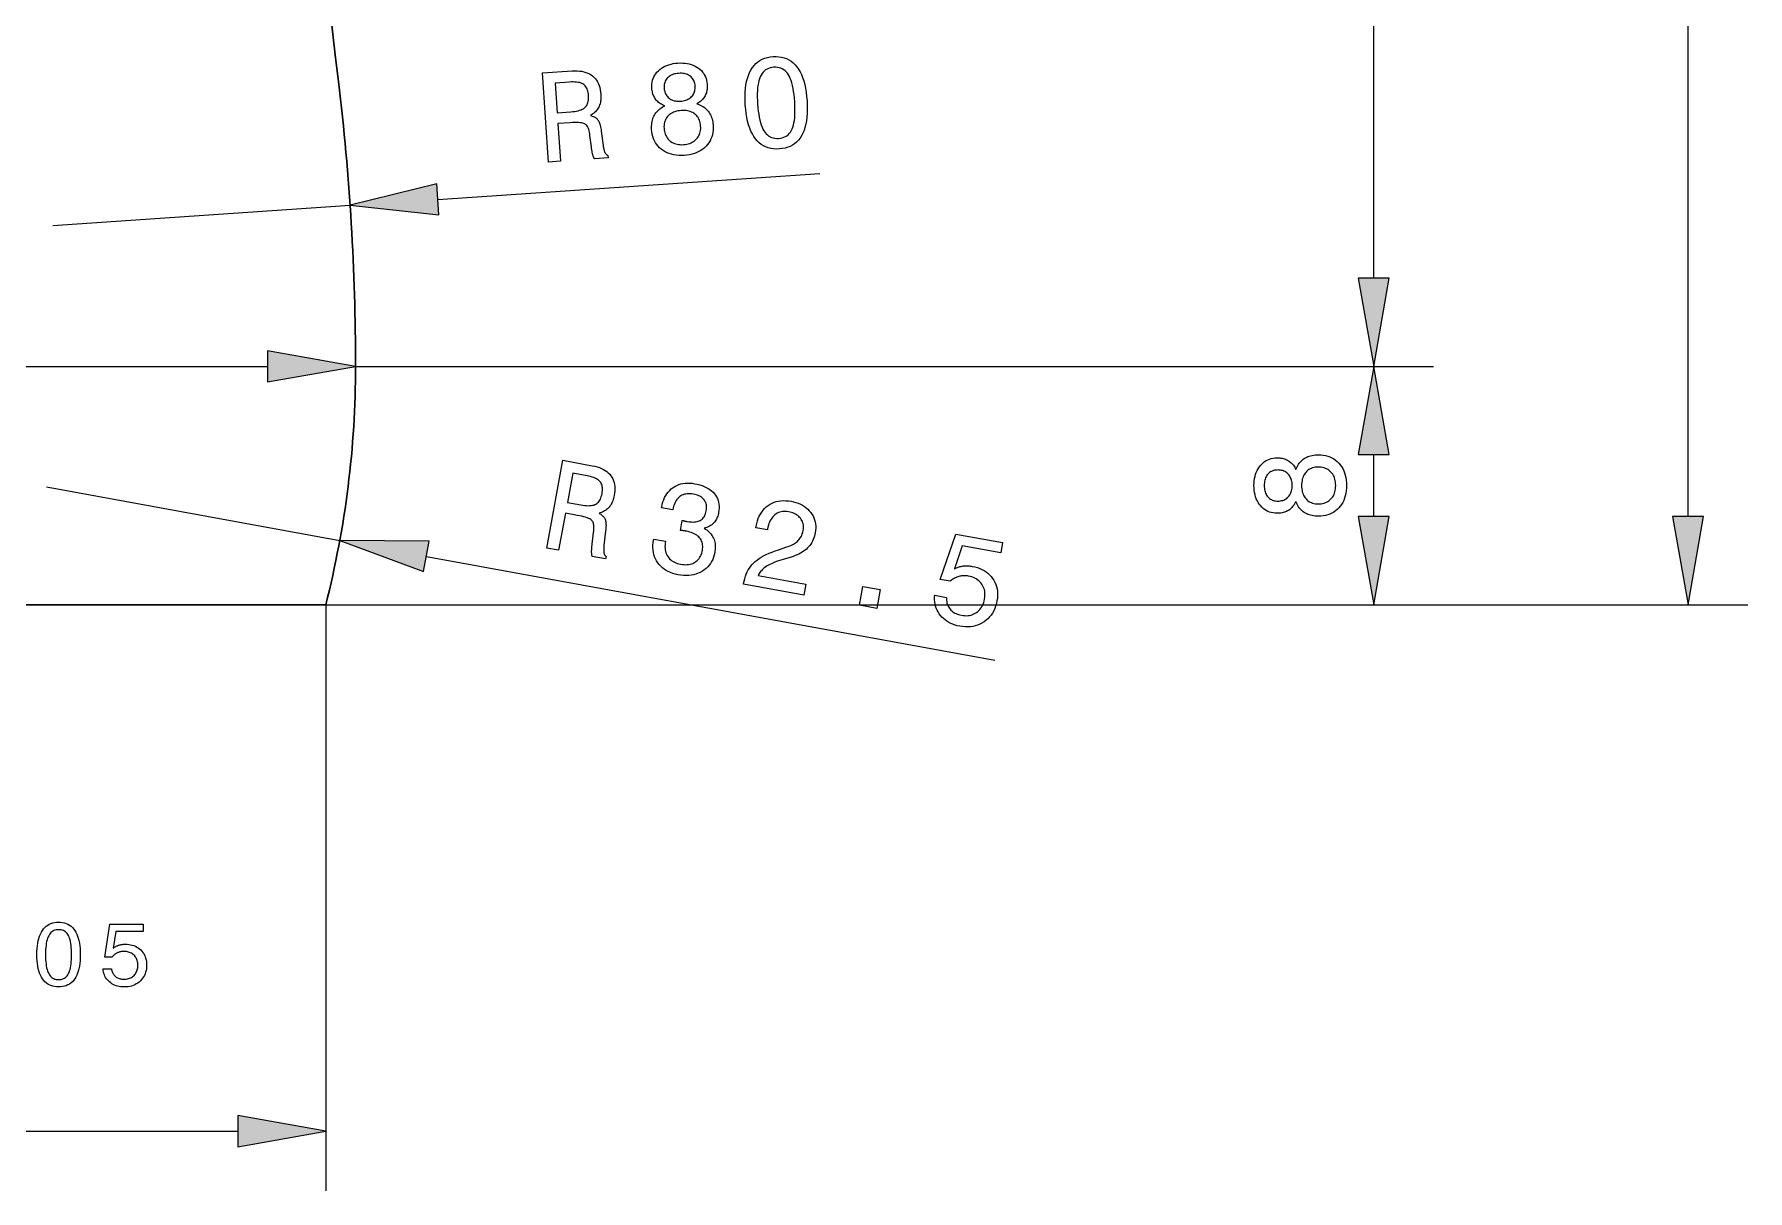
# Model space of a CAD drawing. Extents: x 0 to 297, y 0 to 538.
# Drawn here: x 173.9 to 231.4, y 123 to 161.8 of the extents above; entities that cross this region are included whole.
import ezdxf

# ---------------------------------------------------------------- set-up
doc = ezdxf.new("R2010")
doc.units = 0

msp = doc.modelspace()

# ---------------------------------------------------------------- linework, layer by layer
at = {"color": 7, "lineweight": 13}
for p, q in [((229.433, 145.642), (229.433, 339.733)), ((218.884, 153.642), (218.884, 182.733)), ((145.274, 150.687), (181.765, 150.687)), ((184.719, 150.687), (220.884, 150.687)), ((184.719, 150.687), (220.884, 150.687)), ((183.669, 142.687), (220.884, 142.687)), ((183.669, 142.687), (231.433, 142.687)), ((146.274, 125.016), (180.765, 125.016))]:
    msp.add_line(p, q, dxfattribs=at)
at = {"color": 7, "lineweight": 13, "ltscale": 0.321119}
msp.add_line((187.484, 156.293), (200.299, 157.161), dxfattribs=at)
at = {"color": 7, "lineweight": 13, "ltscale": 0.25}
for p, q in [((174.559, 155.418), (184.536, 156.093)), ((174.352, 146.64), (184.189, 144.841))]:
    msp.add_line(p, q, dxfattribs=at)
at = {"color": 7, "lineweight": 13, "ltscale": 0.052279}
msp.add_line((218.884, 145.642), (218.884, 147.733), dxfattribs=at)
at = {"color": 7, "lineweight": 13, "ltscale": 0.484673}
msp.add_line((187.095, 144.309), (206.166, 140.822), dxfattribs=at)
at = {"color": 7, "lineweight": 30}
for p, q in [((183.719, 142.687), (143.319, 142.687)), ((183.669, 142.687), (143.369, 142.687))]:
    msp.add_line(p, q, dxfattribs=at)
at = {"color": 7, "lineweight": 13, "ltscale": 0.491787}
msp.add_line((183.719, 142.687), (183.719, 123.016), dxfattribs=at)
at = {"color": 7, "lineweight": 13}
for points in [[(197.797, 159.46), (197.789, 159.609), (197.788, 159.75), (197.792, 159.885), (197.802, 160.013), (197.818, 160.133), (197.839, 160.247), (197.867, 160.354), (197.9, 160.454), (197.939, 160.548), (197.984, 160.634), (198.034, 160.713), (198.09, 160.785), (198.151, 160.848), (198.217, 160.905), (198.289, 160.953), (198.366, 160.995), (198.449, 161.028), (198.537, 161.054), (198.63, 161.072), (198.729, 161.083), (198.829, 161.086), (198.924, 161.08), (199.015, 161.067), (199.102, 161.045), (199.184, 161.015), (199.262, 160.977), (199.335, 160.93), (199.404, 160.876), (199.468, 160.813), (199.528, 160.742), (199.584, 160.663), (199.634, 160.576), (199.68, 160.481), (199.721, 160.379), (199.758, 160.269), (199.789, 160.151), (199.816, 160.025), (199.839, 159.891), (199.856, 159.75), (199.869, 159.601), (199.876, 159.451), (199.878, 159.309), (199.874, 159.174), (199.864, 159.046), (199.849, 158.926), (199.827, 158.812), (199.8, 158.705), (199.768, 158.606), (199.729, 158.513), (199.685, 158.428), (199.635, 158.35), (199.58, 158.279), (199.519, 158.216), (199.453, 158.161), (199.381, 158.113), (199.303, 158.072), (199.22, 158.039), (199.132, 158.013), (199.038, 157.995), (198.939, 157.984), (198.839, 157.982), (198.744, 157.987), (198.654, 158.001), (198.567, 158.023), (198.485, 158.053), (198.408, 158.091), (198.334, 158.137), (198.265, 158.192), (198.2, 158.255), (198.14, 158.326), (198.084, 158.404), (198.033, 158.491), (197.987, 158.585), (197.945, 158.687), (197.908, 158.797), (197.876, 158.914), (197.849, 159.039), (197.827, 159.172), (197.81, 159.312)], [(191.191, 157.546), (190.989, 160.535), (191.988, 160.603), (192.075, 160.607), (192.157, 160.606), (192.236, 160.6), (192.31, 160.59), (192.381, 160.575), (192.448, 160.555), (192.511, 160.531), (192.57, 160.502), (192.625, 160.469), (192.676, 160.431), (192.723, 160.388), (192.766, 160.342), (192.804, 160.29), (192.838, 160.235), (192.868, 160.175), (192.893, 160.111), (192.914, 160.043), (192.93, 159.97), (192.943, 159.894), (192.95, 159.812), (192.953, 159.764), (192.953, 159.717), (192.951, 159.671), (192.947, 159.627), (192.941, 159.584), (192.933, 159.542), (192.922, 159.502), (192.91, 159.463), (192.895, 159.425), (192.879, 159.389), (192.86, 159.354), (192.839, 159.321), (192.817, 159.29), (192.792, 159.259), (192.765, 159.23), (192.736, 159.203), (192.705, 159.177), (192.673, 159.153), (192.638, 159.13), (192.601, 159.108), (192.633, 159.1), (192.664, 159.09), (192.693, 159.079), (192.721, 159.066), (192.746, 159.052), (192.77, 159.037), (192.792, 159.021), (192.812, 159.003), (192.831, 158.984), (192.847, 158.963), (192.863, 158.941), (192.877, 158.914), (192.891, 158.885), (192.904, 158.852), (192.916, 158.815), (192.927, 158.775), (192.938, 158.732), (192.947, 158.685), (192.956, 158.635), (192.964, 158.581), (193.028, 158.098), (193.033, 158.067), (193.037, 158.038), (193.042, 158.011), (193.048, 157.986), (193.053, 157.962), (193.059, 157.94), (193.065, 157.92), (193.071, 157.901), (193.077, 157.884), (193.084, 157.869), (193.091, 157.855), (193.099, 157.842), (193.108, 157.829), (193.117, 157.818), (193.126, 157.807), (193.137, 157.797), (193.148, 157.787), (193.159, 157.779), (193.171, 157.771), (193.184, 157.764), (193.19, 157.682), (192.738, 157.651), (192.731, 157.661), (192.725, 157.672), (192.719, 157.683), (192.712, 157.696), (192.707, 157.71), (192.701, 157.724), (192.695, 157.74), (192.69, 157.757), (192.684, 157.774), (192.679, 157.793), (192.674, 157.813), (192.669, 157.834), (192.664, 157.856), (192.66, 157.88), (192.655, 157.905), (192.65, 157.932), (192.646, 157.96), (192.641, 157.989), (192.637, 158.02), (192.632, 158.052), (192.585, 158.437), (192.577, 158.494), (192.567, 158.546), (192.556, 158.593), (192.544, 158.637), (192.53, 158.676), (192.515, 158.711), (192.498, 158.742), (192.48, 158.769), (192.46, 158.792), (192.439, 158.81), (192.414, 158.825), (192.383, 158.838), (192.346, 158.849), (192.303, 158.858), (192.254, 158.864), (192.198, 158.868), (192.137, 158.87), (192.069, 158.87), (191.996, 158.868), (191.916, 158.863), (191.506, 158.836), (191.591, 157.574)], [(195.098, 159.43), (195.059, 159.446), (195.021, 159.463), (194.985, 159.482), (194.951, 159.503), (194.918, 159.525), (194.888, 159.548), (194.859, 159.573), (194.833, 159.599), (194.808, 159.627), (194.785, 159.656), (194.764, 159.686), (194.745, 159.718), (194.728, 159.752), (194.713, 159.787), (194.699, 159.824), (194.688, 159.863), (194.678, 159.903), (194.67, 159.944), (194.664, 159.987), (194.66, 160.032), (194.658, 160.099), (194.662, 160.164), (194.67, 160.228), (194.684, 160.288), (194.704, 160.347), (194.728, 160.403), (194.758, 160.457), (194.794, 160.509), (194.834, 160.559), (194.88, 160.607), (194.931, 160.651), (194.984, 160.691), (195.042, 160.727), (195.102, 160.76), (195.166, 160.788), (195.234, 160.812), (195.305, 160.831), (195.379, 160.847), (195.457, 160.859), (195.538, 160.867), (195.62, 160.87), (195.699, 160.869), (195.775, 160.863), (195.848, 160.853), (195.918, 160.839), (195.985, 160.819), (196.049, 160.796), (196.111, 160.768), (196.169, 160.735), (196.224, 160.698), (196.276, 160.657), (196.323, 160.613), (196.364, 160.566), (196.401, 160.517), (196.433, 160.464), (196.46, 160.409), (196.482, 160.35), (196.499, 160.289), (196.511, 160.225), (196.518, 160.158), (196.52, 160.112), (196.52, 160.069), (196.518, 160.026), (196.514, 159.985), (196.508, 159.945), (196.5, 159.907), (196.49, 159.869), (196.477, 159.834), (196.463, 159.799), (196.447, 159.766), (196.429, 159.734), (196.408, 159.704), (196.386, 159.674), (196.361, 159.646), (196.334, 159.619), (196.305, 159.593), (196.274, 159.569), (196.24, 159.545), (196.205, 159.523), (196.167, 159.502), (196.216, 159.486), (196.263, 159.467), (196.308, 159.447), (196.351, 159.424), (196.391, 159.399), (196.429, 159.372), (196.464, 159.343), (196.498, 159.312), (196.529, 159.279), (196.557, 159.243), (196.584, 159.206), (196.608, 159.166), (196.63, 159.125), (196.649, 159.082), (196.666, 159.037), (196.68, 158.99), (196.692, 158.941), (196.702, 158.89), (196.709, 158.837), (196.714, 158.783), (196.717, 158.698), (196.714, 158.616), (196.706, 158.538), (196.691, 158.463), (196.671, 158.39), (196.645, 158.321), (196.613, 158.255), (196.575, 158.192), (196.532, 158.133), (196.482, 158.076), (196.428, 158.023), (196.369, 157.975), (196.306, 157.933), (196.239, 157.894), (196.168, 157.861), (196.092, 157.833), (196.013, 157.81), (195.929, 157.791), (195.84, 157.777), (195.748, 157.768), (195.655, 157.765), (195.566, 157.766), (195.48, 157.773), (195.398, 157.786), (195.319, 157.804), (195.244, 157.827), (195.172, 157.856), (195.105, 157.89), (195.04, 157.929), (194.979, 157.974), (194.923, 158.024), (194.872, 158.077), (194.826, 158.134), (194.786, 158.195), (194.751, 158.26), (194.721, 158.329), (194.697, 158.402), (194.677, 158.478), (194.664, 158.559), (194.655, 158.643), (194.653, 158.698), (194.653, 158.751), (194.656, 158.803), (194.661, 158.853), (194.669, 158.901), (194.68, 158.948), (194.693, 158.994), (194.709, 159.038), (194.727, 159.08), (194.749, 159.121), (194.772, 159.16), (194.798, 159.197), (194.827, 159.232), (194.858, 159.266), (194.892, 159.298), (194.928, 159.328), (194.967, 159.356), (195.008, 159.382), (195.052, 159.407)], [(195.073, 160.026), (195.077, 159.984), (195.084, 159.944), (195.094, 159.906), (195.106, 159.869), (195.121, 159.835), (195.139, 159.802), (195.16, 159.771), (195.183, 159.743), (195.209, 159.716), (195.238, 159.691), (195.269, 159.668), (195.302, 159.648), (195.336, 159.63), (195.372, 159.616), (195.41, 159.604), (195.45, 159.595), (195.491, 159.588), (195.534, 159.585), (195.578, 159.584), (195.625, 159.586), (195.671, 159.59), (195.716, 159.597), (195.758, 159.607), (195.798, 159.618), (195.836, 159.633), (195.872, 159.65), (195.906, 159.669), (195.938, 159.691), (195.968, 159.715), (195.995, 159.742), (196.021, 159.771), (196.043, 159.801), (196.062, 159.833), (196.078, 159.866), (196.092, 159.9), (196.102, 159.937), (196.109, 159.974), (196.114, 160.014), (196.116, 160.054), (196.114, 160.096), (196.11, 160.138), (196.103, 160.178), (196.093, 160.216), (196.081, 160.252), (196.066, 160.286), (196.049, 160.318), (196.029, 160.347), (196.006, 160.375), (195.98, 160.401), (195.952, 160.425), (195.922, 160.446), (195.89, 160.465), (195.855, 160.481), (195.819, 160.495), (195.781, 160.506), (195.741, 160.514), (195.699, 160.52), (195.655, 160.523), (195.609, 160.524), (195.561, 160.522), (195.514, 160.517), (195.469, 160.511), (195.426, 160.501), (195.386, 160.49), (195.347, 160.476), (195.311, 160.46), (195.277, 160.442), (195.245, 160.421), (195.216, 160.398), (195.189, 160.373), (195.164, 160.346), (195.142, 160.317), (195.124, 160.286), (195.108, 160.254), (195.095, 160.22), (195.084, 160.184), (195.077, 160.147), (195.073, 160.108), (195.071, 160.068)], [(198.209, 159.488), (198.219, 159.368), (198.231, 159.254), (198.246, 159.148), (198.263, 159.048), (198.283, 158.955), (198.306, 158.869), (198.331, 158.79), (198.359, 158.717), (198.389, 158.652), (198.422, 158.593), (198.458, 158.541), (198.496, 158.494), (198.538, 158.454), (198.583, 158.419), (198.631, 158.391), (198.681, 158.368), (198.735, 158.352), (198.792, 158.341), (198.852, 158.336), (198.915, 158.338), (198.977, 158.345), (199.036, 158.358), (199.091, 158.376), (199.143, 158.399), (199.19, 158.428), (199.233, 158.462), (199.273, 158.502), (199.308, 158.547), (199.34, 158.598), (199.368, 158.654), (199.392, 158.716), (199.412, 158.785), (199.43, 158.86), (199.443, 158.942), (199.454, 159.03), (199.461, 159.126), (199.464, 159.227), (199.464, 159.336), (199.461, 159.451), (199.454, 159.573), (199.445, 159.694), (199.432, 159.809), (199.418, 159.917), (199.4, 160.018), (199.381, 160.111), (199.358, 160.198), (199.334, 160.277), (199.306, 160.35), (199.277, 160.415), (199.244, 160.473), (199.209, 160.525), (199.171, 160.571), (199.13, 160.611), (199.085, 160.645), (199.038, 160.673), (198.987, 160.695), (198.933, 160.712), (198.876, 160.722), (198.816, 160.727), (198.753, 160.725), (198.69, 160.718), (198.632, 160.705), (198.577, 160.687), (198.526, 160.664), (198.479, 160.635), (198.435, 160.6), (198.395, 160.56), (198.36, 160.514), (198.327, 160.463), (198.299, 160.406), (198.274, 160.343), (198.253, 160.274), (198.236, 160.199), (198.221, 160.116), (198.211, 160.028), (198.203, 159.933), (198.2, 159.831), (198.199, 159.723), (198.202, 159.609)], [(191.901, 160.229), (191.413, 160.196), (191.481, 159.202), (191.942, 159.233), (192.01, 159.238), (192.073, 159.246), (192.132, 159.256), (192.187, 159.268), (192.238, 159.282), (192.284, 159.298), (192.325, 159.316), (192.363, 159.336), (192.395, 159.358), (192.424, 159.382), (192.448, 159.408), (192.47, 159.437), (192.489, 159.47), (192.505, 159.505), (192.517, 159.543), (192.527, 159.584), (192.534, 159.627), (192.538, 159.674), (192.539, 159.724), (192.537, 159.776), (192.532, 159.827), (192.524, 159.876), (192.514, 159.921), (192.502, 159.962), (192.487, 160.001), (192.469, 160.036), (192.449, 160.069), (192.427, 160.098), (192.402, 160.124), (192.374, 160.146), (192.343, 160.166), (192.309, 160.183), (192.271, 160.198), (192.229, 160.21), (192.184, 160.22), (192.135, 160.227), (192.082, 160.231), (192.025, 160.233), (191.965, 160.233)], [(195.069, 158.68), (195.074, 158.626), (195.083, 158.575), (195.094, 158.527), (195.109, 158.481), (195.127, 158.438), (195.148, 158.397), (195.172, 158.358), (195.199, 158.323), (195.23, 158.289), (195.263, 158.259), (195.3, 158.231), (195.338, 158.206), (195.379, 158.185), (195.421, 158.167), (195.466, 158.153), (195.513, 158.141), (195.563, 158.134), (195.614, 158.129), (195.667, 158.128), (195.723, 158.13), (195.779, 158.136), (195.832, 158.144), (195.883, 158.155), (195.931, 158.17), (195.976, 158.187), (196.019, 158.208), (196.059, 158.231), (196.097, 158.258), (196.131, 158.287), (196.164, 158.32), (196.193, 158.355), (196.218, 158.392), (196.241, 158.431), (196.259, 158.472), (196.275, 158.515), (196.287, 158.561), (196.295, 158.608), (196.3, 158.658), (196.301, 158.709), (196.299, 158.763), (196.294, 158.813), (196.286, 158.86), (196.275, 158.905), (196.261, 158.948), (196.243, 158.988), (196.222, 159.026), (196.198, 159.062), (196.171, 159.095), (196.141, 159.126), (196.108, 159.155), (196.072, 159.181), (196.034, 159.203), (195.993, 159.223), (195.951, 159.239), (195.906, 159.253), (195.858, 159.263), (195.808, 159.27), (195.757, 159.274), (195.702, 159.275), (195.646, 159.272), (195.59, 159.267), (195.537, 159.259), (195.486, 159.248), (195.438, 159.234), (195.393, 159.218), (195.35, 159.199), (195.31, 159.177), (195.273, 159.152), (195.238, 159.124), (195.206, 159.094), (195.177, 159.061), (195.151, 159.026), (195.129, 158.989), (195.11, 158.951), (195.095, 158.91), (195.083, 158.868), (195.074, 158.824), (195.069, 158.778), (195.067, 158.73)], [(187.449, 156.813), (184.536, 156.093), (187.519, 155.773)], [(218.363, 153.642), (218.884, 150.687), (219.405, 153.642)], [(181.765, 150.167), (184.719, 150.687), (181.765, 151.208)], [(219.405, 147.733), (218.884, 150.687), (218.363, 147.733)], [(191.138, 144.587), (191.677, 147.534), (192.662, 147.353), (192.747, 147.336), (192.826, 147.315), (192.901, 147.29), (192.971, 147.261), (193.036, 147.23), (193.096, 147.194), (193.151, 147.155), (193.201, 147.113), (193.246, 147.067), (193.286, 147.017), (193.322, 146.965), (193.351, 146.909), (193.376, 146.85), (193.395, 146.788), (193.409, 146.723), (193.418, 146.654), (193.421, 146.583), (193.42, 146.509), (193.413, 146.431), (193.4, 146.351), (193.39, 146.303), (193.379, 146.257), (193.366, 146.213), (193.351, 146.171), (193.335, 146.131), (193.316, 146.093), (193.296, 146.056), (193.275, 146.022), (193.252, 145.989), (193.227, 145.958), (193.2, 145.929), (193.172, 145.902), (193.142, 145.877), (193.11, 145.853), (193.077, 145.832), (193.043, 145.813), (193.007, 145.795), (192.969, 145.779), (192.929, 145.766), (192.888, 145.754), (192.918, 145.738), (192.945, 145.721), (192.971, 145.703), (192.994, 145.684), (193.015, 145.664), (193.035, 145.644), (193.052, 145.622), (193.067, 145.6), (193.08, 145.577), (193.091, 145.553), (193.101, 145.527), (193.108, 145.498), (193.114, 145.466), (193.119, 145.431), (193.122, 145.392), (193.123, 145.351), (193.122, 145.306), (193.12, 145.259), (193.116, 145.208), (193.111, 145.154), (193.054, 144.669), (193.051, 144.639), (193.048, 144.609), (193.046, 144.582), (193.045, 144.556), (193.045, 144.532), (193.045, 144.509), (193.045, 144.488), (193.047, 144.468), (193.049, 144.45), (193.052, 144.434), (193.055, 144.419), (193.06, 144.404), (193.065, 144.39), (193.071, 144.376), (193.077, 144.363), (193.085, 144.351), (193.093, 144.339), (193.102, 144.328), (193.112, 144.317), (193.123, 144.307), (193.108, 144.226), (192.662, 144.308), (192.658, 144.319), (192.655, 144.331), (192.652, 144.344), (192.649, 144.358), (192.647, 144.372), (192.645, 144.388), (192.643, 144.405), (192.642, 144.422), (192.641, 144.44), (192.641, 144.46), (192.641, 144.48), (192.641, 144.502), (192.642, 144.525), (192.643, 144.549), (192.645, 144.575), (192.647, 144.602), (192.649, 144.63), (192.652, 144.659), (192.655, 144.69), (192.659, 144.722), (192.708, 145.108), (192.714, 145.164), (192.717, 145.217), (192.719, 145.266), (192.717, 145.311), (192.714, 145.353), (192.707, 145.39), (192.699, 145.424), (192.688, 145.455), (192.674, 145.482), (192.658, 145.505), (192.638, 145.525), (192.611, 145.546), (192.578, 145.565), (192.538, 145.584), (192.492, 145.603), (192.439, 145.62), (192.38, 145.637), (192.315, 145.654), (192.243, 145.67), (192.164, 145.685), (191.76, 145.759), (191.532, 144.515)], [(216.269, 146.151), (216.251, 146.112), (216.23, 146.076), (216.209, 146.041), (216.186, 146.008), (216.162, 145.978), (216.137, 145.949), (216.11, 145.922), (216.082, 145.897), (216.053, 145.874), (216.023, 145.854), (215.991, 145.835), (215.957, 145.818), (215.923, 145.803), (215.886, 145.79), (215.849, 145.779), (215.81, 145.77), (215.769, 145.764), (215.727, 145.759), (215.684, 145.756), (215.639, 145.755), (215.572, 145.757), (215.507, 145.765), (215.444, 145.778), (215.385, 145.796), (215.327, 145.819), (215.273, 145.848), (215.221, 145.881), (215.171, 145.92), (215.125, 145.964), (215.08, 146.013), (215.039, 146.066), (215.003, 146.122), (214.971, 146.182), (214.943, 146.245), (214.919, 146.31), (214.9, 146.379), (214.885, 146.451), (214.874, 146.527), (214.867, 146.605), (214.865, 146.686), (214.867, 146.768), (214.874, 146.847), (214.885, 146.922), (214.9, 146.995), (214.919, 147.064), (214.943, 147.129), (214.971, 147.192), (215.003, 147.251), (215.039, 147.307), (215.08, 147.36), (215.125, 147.409), (215.171, 147.452), (215.221, 147.491), (215.273, 147.524), (215.327, 147.552), (215.385, 147.575), (215.444, 147.593), (215.507, 147.606), (215.572, 147.614), (215.639, 147.616), (215.684, 147.615), (215.728, 147.612), (215.77, 147.607), (215.811, 147.601), (215.85, 147.592), (215.888, 147.581), (215.925, 147.569), (215.959, 147.554), (215.993, 147.538), (216.025, 147.519), (216.055, 147.499), (216.084, 147.476), (216.112, 147.452), (216.139, 147.425), (216.164, 147.396), (216.188, 147.366), (216.21, 147.333), (216.231, 147.298), (216.251, 147.261), (216.269, 147.222), (216.289, 147.27), (216.31, 147.316), (216.334, 147.359), (216.359, 147.4), (216.387, 147.438), (216.416, 147.474), (216.448, 147.508), (216.481, 147.539), (216.517, 147.568), (216.554, 147.594), (216.593, 147.618), (216.634, 147.639), (216.677, 147.658), (216.721, 147.674), (216.767, 147.688), (216.815, 147.699), (216.865, 147.708), (216.916, 147.714), (216.969, 147.718), (217.024, 147.719), (217.109, 147.717), (217.19, 147.708), (217.268, 147.694), (217.342, 147.675), (217.413, 147.65), (217.48, 147.619), (217.543, 147.583), (217.604, 147.541), (217.66, 147.493), (217.713, 147.44), (217.762, 147.382), (217.806, 147.321), (217.845, 147.255), (217.878, 147.185), (217.906, 147.112), (217.93, 147.035), (217.948, 146.953), (217.96, 146.868), (217.968, 146.779), (217.971, 146.686), (217.968, 146.594), (217.96, 146.505), (217.948, 146.419), (217.93, 146.338), (217.906, 146.261), (217.878, 146.188), (217.845, 146.118), (217.806, 146.053), (217.762, 145.991), (217.713, 145.934), (217.66, 145.881), (217.604, 145.834), (217.543, 145.792), (217.48, 145.756), (217.413, 145.725), (217.342, 145.7), (217.268, 145.681), (217.19, 145.667), (217.109, 145.658), (217.024, 145.656), (216.969, 145.657), (216.916, 145.661), (216.865, 145.667), (216.815, 145.676), (216.767, 145.687), (216.721, 145.701), (216.677, 145.717), (216.634, 145.736), (216.593, 145.757), (216.554, 145.781), (216.517, 145.807), (216.481, 145.836), (216.448, 145.867), (216.416, 145.9), (216.387, 145.936), (216.359, 145.974), (216.334, 146.015), (216.31, 146.058), (216.289, 146.103)], [(215.673, 146.166), (215.715, 146.167), (215.755, 146.171), (215.794, 146.179), (215.831, 146.188), (215.867, 146.201), (215.9, 146.217), (215.932, 146.235), (215.963, 146.257), (215.991, 146.281), (216.018, 146.308), (216.043, 146.337), (216.065, 146.369), (216.085, 146.402), (216.102, 146.437), (216.116, 146.474), (216.128, 146.513), (216.137, 146.553), (216.144, 146.596), (216.148, 146.64), (216.149, 146.686), (216.148, 146.733), (216.144, 146.778), (216.137, 146.821), (216.128, 146.862), (216.116, 146.901), (216.102, 146.938), (216.085, 146.973), (216.065, 147.006), (216.043, 147.038), (216.018, 147.067), (215.991, 147.094), (215.963, 147.118), (215.932, 147.14), (215.9, 147.158), (215.867, 147.174), (215.831, 147.187), (215.794, 147.196), (215.755, 147.204), (215.715, 147.208), (215.673, 147.209), (215.631, 147.208), (215.59, 147.204), (215.552, 147.197), (215.515, 147.187), (215.481, 147.174), (215.448, 147.159), (215.417, 147.141), (215.387, 147.12), (215.36, 147.097), (215.334, 147.07), (215.311, 147.041), (215.29, 147.01), (215.271, 146.977), (215.255, 146.942), (215.242, 146.905), (215.231, 146.865), (215.222, 146.824), (215.216, 146.78), (215.212, 146.734), (215.211, 146.686), (215.212, 146.639), (215.216, 146.594), (215.222, 146.55), (215.231, 146.509), (215.242, 146.47), (215.255, 146.433), (215.271, 146.398), (215.29, 146.365), (215.311, 146.334), (215.334, 146.305), (215.36, 146.278), (215.387, 146.255), (215.417, 146.234), (215.448, 146.216), (215.481, 146.2), (215.515, 146.188), (215.552, 146.178), (215.59, 146.171), (215.631, 146.167)], [(217.016, 146.071), (217.069, 146.072), (217.121, 146.077), (217.17, 146.086), (217.216, 146.097), (217.261, 146.112), (217.303, 146.13), (217.343, 146.152), (217.381, 146.177), (217.416, 146.205), (217.449, 146.236), (217.479, 146.271), (217.506, 146.307), (217.53, 146.346), (217.551, 146.388), (217.568, 146.432), (217.583, 146.478), (217.594, 146.526), (217.602, 146.577), (217.606, 146.631), (217.608, 146.686), (217.606, 146.743), (217.602, 146.796), (217.594, 146.848), (217.583, 146.896), (217.568, 146.943), (217.551, 146.987), (217.53, 147.028), (217.506, 147.068), (217.479, 147.104), (217.449, 147.139), (217.416, 147.17), (217.381, 147.198), (217.343, 147.223), (217.303, 147.245), (217.261, 147.263), (217.216, 147.278), (217.17, 147.289), (217.121, 147.298), (217.069, 147.302), (217.016, 147.304), (216.966, 147.303), (216.918, 147.298), (216.872, 147.289), (216.829, 147.278), (216.787, 147.263), (216.748, 147.245), (216.711, 147.224), (216.676, 147.199), (216.643, 147.171), (216.612, 147.14), (216.584, 147.106), (216.558, 147.069), (216.536, 147.03), (216.517, 146.988), (216.5, 146.944), (216.487, 146.898), (216.477, 146.849), (216.469, 146.797), (216.465, 146.743), (216.463, 146.686), (216.465, 146.63), (216.469, 146.577), (216.477, 146.525), (216.487, 146.477), (216.5, 146.43), (216.517, 146.386), (216.536, 146.345), (216.558, 146.306), (216.584, 146.269), (216.612, 146.235), (216.643, 146.204), (216.676, 146.176), (216.711, 146.151), (216.748, 146.13), (216.787, 146.112), (216.829, 146.097), (216.872, 146.086), (216.918, 146.077), (216.966, 146.072)], [(192.486, 147.013), (192.005, 147.101), (191.826, 146.12), (192.28, 146.037), (192.347, 146.026), (192.411, 146.018), (192.471, 146.012), (192.527, 146.01), (192.579, 146.012), (192.627, 146.016), (192.672, 146.023), (192.713, 146.033), (192.75, 146.046), (192.784, 146.062), (192.814, 146.082), (192.843, 146.105), (192.869, 146.132), (192.893, 146.162), (192.914, 146.196), (192.934, 146.233), (192.951, 146.274), (192.966, 146.318), (192.979, 146.366), (192.99, 146.417), (192.998, 146.468), (193.003, 146.516), (193.004, 146.563), (193.002, 146.606), (192.997, 146.647), (192.989, 146.686), (192.978, 146.722), (192.963, 146.756), (192.945, 146.787), (192.924, 146.816), (192.899, 146.843), (192.87, 146.868), (192.836, 146.891), (192.799, 146.913), (192.757, 146.934), (192.711, 146.953), (192.661, 146.97), (192.607, 146.986), (192.549, 147)], [(194.723, 144.887), (195.115, 144.815), (195.107, 144.754), (195.103, 144.695), (195.102, 144.638), (195.104, 144.583), (195.111, 144.531), (195.121, 144.48), (195.135, 144.432), (195.152, 144.387), (195.173, 144.343), (195.198, 144.302), (195.227, 144.263), (195.258, 144.227), (195.293, 144.194), (195.331, 144.164), (195.373, 144.137), (195.417, 144.113), (195.465, 144.092), (195.516, 144.074), (195.571, 144.059), (195.628, 144.046), (195.686, 144.037), (195.741, 144.032), (195.794, 144.03), (195.846, 144.032), (195.895, 144.038), (195.943, 144.047), (195.988, 144.059), (196.032, 144.075), (196.074, 144.095), (196.114, 144.118), (196.152, 144.145), (196.187, 144.174), (196.218, 144.206), (196.247, 144.242), (196.273, 144.28), (196.296, 144.321), (196.316, 144.365), (196.334, 144.412), (196.348, 144.462), (196.359, 144.515), (196.366, 144.563), (196.37, 144.61), (196.37, 144.656), (196.366, 144.7), (196.358, 144.742), (196.347, 144.783), (196.332, 144.822), (196.313, 144.859), (196.291, 144.895), (196.265, 144.93), (196.235, 144.962), (196.203, 144.992), (196.167, 145.02), (196.128, 145.046), (196.085, 145.069), (196.04, 145.091), (195.991, 145.109), (195.94, 145.126), (195.885, 145.14), (195.826, 145.152), (195.818, 145.154), (195.81, 145.155), (195.801, 145.157), (195.793, 145.158), (195.784, 145.16), (195.775, 145.161), (195.766, 145.162), (195.757, 145.164), (195.748, 145.165), (195.739, 145.166), (195.73, 145.168), (195.719, 145.169), (195.709, 145.17), (195.697, 145.172), (195.686, 145.173), (195.673, 145.175), (195.66, 145.177), (195.647, 145.178), (195.632, 145.18), (195.618, 145.182), (195.679, 145.516), (195.688, 145.514), (195.697, 145.512), (195.705, 145.51), (195.714, 145.508), (195.723, 145.506), (195.732, 145.504), (195.74, 145.502), (195.749, 145.5), (195.757, 145.499), (195.765, 145.497), (195.773, 145.495), (195.781, 145.493), (195.789, 145.492), (195.797, 145.49), (195.805, 145.489), (195.813, 145.487), (195.82, 145.486), (195.827, 145.484), (195.835, 145.483), (195.842, 145.482), (195.898, 145.473), (195.951, 145.466), (196.002, 145.463), (196.05, 145.462), (196.096, 145.464), (196.139, 145.469), (196.18, 145.477), (196.218, 145.488), (196.253, 145.501), (196.286, 145.517), (196.317, 145.536), (196.345, 145.558), (196.371, 145.583), (196.395, 145.611), (196.416, 145.641), (196.435, 145.675), (196.452, 145.711), (196.466, 145.75), (196.478, 145.792), (196.488, 145.837), (196.494, 145.881), (196.498, 145.924), (196.498, 145.965), (196.496, 146.004), (196.49, 146.041), (196.482, 146.078), (196.47, 146.112), (196.455, 146.145), (196.438, 146.176), (196.417, 146.206), (196.393, 146.234), (196.366, 146.26), (196.337, 146.284), (196.305, 146.306), (196.27, 146.326), (196.233, 146.344), (196.192, 146.36), (196.149, 146.374), (196.103, 146.387), (196.054, 146.397), (195.999, 146.405), (195.945, 146.41), (195.894, 146.411), (195.845, 146.408), (195.799, 146.402), (195.754, 146.392), (195.711, 146.378), (195.671, 146.361), (195.633, 146.34), (195.597, 146.315), (195.563, 146.287), (195.531, 146.255), (195.502, 146.22), (195.475, 146.181), (195.451, 146.138), (195.429, 146.092), (195.409, 146.043), (195.392, 145.99), (195.377, 145.933), (195.365, 145.873), (194.987, 145.942), (194.993, 145.971), (195.011, 146.056), (195.033, 146.136), (195.06, 146.211), (195.091, 146.283), (195.127, 146.349), (195.167, 146.411), (195.211, 146.469), (195.26, 146.523), (195.313, 146.571), (195.371, 146.616), (195.432, 146.655), (195.496, 146.689), (195.562, 146.717), (195.631, 146.739), (195.702, 146.755), (195.776, 146.765), (195.852, 146.77), (195.931, 146.769), (196.013, 146.762), (196.097, 146.749), (196.185, 146.731), (196.268, 146.709), (196.347, 146.684), (196.42, 146.655), (196.489, 146.623), (196.553, 146.588), (196.612, 146.549), (196.666, 146.506), (196.715, 146.46), (196.76, 146.411), (196.799, 146.359), (196.833, 146.304), (196.861, 146.247), (196.883, 146.188), (196.9, 146.126), (196.912, 146.062), (196.918, 145.995), (196.918, 145.926), (196.913, 145.855), (196.902, 145.781), (196.893, 145.739), (196.883, 145.699), (196.871, 145.66), (196.857, 145.623), (196.842, 145.587), (196.825, 145.553), (196.806, 145.521), (196.786, 145.49), (196.764, 145.461), (196.74, 145.433), (196.715, 145.407), (196.689, 145.383), (196.66, 145.361), (196.631, 145.34), (196.599, 145.321), (196.566, 145.304), (196.532, 145.289), (196.496, 145.276), (196.458, 145.264), (196.419, 145.254), (196.463, 145.227), (196.503, 145.199), (196.541, 145.169), (196.576, 145.137), (196.609, 145.104), (196.639, 145.07), (196.666, 145.034), (196.69, 144.996), (196.712, 144.957), (196.732, 144.916), (196.748, 144.874), (196.762, 144.831), (196.773, 144.786), (196.781, 144.74), (196.787, 144.693), (196.789, 144.645), (196.789, 144.596), (196.786, 144.545), (196.78, 144.493), (196.772, 144.439), (196.754, 144.357), (196.73, 144.278), (196.702, 144.204), (196.668, 144.135), (196.629, 144.07), (196.585, 144.009), (196.536, 143.953), (196.481, 143.901), (196.422, 143.853), (196.357, 143.81), (196.288, 143.772), (196.216, 143.74), (196.142, 143.714), (196.064, 143.694), (195.984, 143.679), (195.9, 143.67), (195.814, 143.668), (195.725, 143.671), (195.633, 143.679), (195.538, 143.694), (195.449, 143.713), (195.365, 143.737), (195.286, 143.765), (195.211, 143.798), (195.141, 143.836), (195.075, 143.878), (195.014, 143.925), (194.958, 143.977), (194.906, 144.034), (194.859, 144.095), (194.818, 144.16), (194.782, 144.227), (194.753, 144.297), (194.73, 144.369), (194.713, 144.444), (194.702, 144.522), (194.697, 144.602), (194.698, 144.685), (194.705, 144.77), (194.718, 144.858)], [(197.736, 143.38), (197.738, 143.393), (197.756, 143.478), (197.777, 143.56), (197.802, 143.639), (197.83, 143.714), (197.862, 143.785), (197.898, 143.852), (197.937, 143.916), (197.979, 143.977), (198.025, 144.033), (198.075, 144.086), (198.129, 144.137), (198.191, 144.186), (198.258, 144.234), (198.333, 144.281), (198.413, 144.326), (198.501, 144.371), (198.595, 144.413), (198.695, 144.455), (198.802, 144.495), (198.915, 144.534), (199.191, 144.625), (199.24, 144.642), (199.286, 144.659), (199.33, 144.678), (199.371, 144.698), (199.41, 144.719), (199.447, 144.741), (199.482, 144.764), (199.514, 144.788), (199.544, 144.813), (199.571, 144.839), (199.597, 144.867), (199.62, 144.896), (199.642, 144.926), (199.661, 144.958), (199.679, 144.991), (199.695, 145.025), (199.709, 145.061), (199.722, 145.099), (199.732, 145.138), (199.74, 145.178), (199.747, 145.224), (199.75, 145.269), (199.75, 145.313), (199.746, 145.356), (199.739, 145.397), (199.728, 145.437), (199.714, 145.476), (199.696, 145.514), (199.674, 145.551), (199.649, 145.586), (199.621, 145.619), (199.59, 145.65), (199.556, 145.679), (199.52, 145.705), (199.481, 145.729), (199.439, 145.75), (199.394, 145.768), (199.347, 145.784), (199.297, 145.798), (199.245, 145.809), (199.192, 145.817), (199.141, 145.82), (199.092, 145.82), (199.044, 145.815), (198.997, 145.807), (198.953, 145.794), (198.909, 145.778), (198.868, 145.757), (198.828, 145.732), (198.79, 145.704), (198.753, 145.671), (198.72, 145.635), (198.688, 145.596), (198.66, 145.554), (198.634, 145.508), (198.611, 145.459), (198.59, 145.407), (198.572, 145.351), (198.556, 145.292), (198.543, 145.23), (198.537, 145.195), (198.151, 145.265), (198.162, 145.325), (198.181, 145.416), (198.205, 145.502), (198.234, 145.583), (198.267, 145.66), (198.305, 145.731), (198.347, 145.798), (198.394, 145.86), (198.446, 145.917), (198.502, 145.969), (198.563, 146.016), (198.627, 146.058), (198.694, 146.094), (198.764, 146.123), (198.837, 146.146), (198.913, 146.163), (198.991, 146.175), (199.072, 146.179), (199.156, 146.178), (199.243, 146.171), (199.332, 146.157), (199.417, 146.139), (199.498, 146.117), (199.574, 146.09), (199.647, 146.06), (199.715, 146.025), (199.779, 145.985), (199.838, 145.942), (199.894, 145.894), (199.945, 145.842), (199.992, 145.786), (200.034, 145.726), (200.07, 145.665), (200.1, 145.602), (200.124, 145.536), (200.142, 145.469), (200.154, 145.399), (200.161, 145.327), (200.161, 145.254), (200.155, 145.178), (200.144, 145.1), (200.131, 145.04), (200.116, 144.982), (200.098, 144.927), (200.076, 144.873), (200.052, 144.821), (200.025, 144.772), (199.996, 144.724), (199.963, 144.679), (199.927, 144.636), (199.889, 144.595), (199.847, 144.556), (199.803, 144.518), (199.755, 144.483), (199.704, 144.449), (199.651, 144.417), (199.594, 144.387), (199.534, 144.359), (199.47, 144.333), (199.404, 144.308), (199.335, 144.286), (199.063, 144.205), (198.987, 144.181), (198.916, 144.157), (198.849, 144.133), (198.785, 144.109), (198.726, 144.085), (198.671, 144.061), (198.62, 144.036), (198.574, 144.012), (198.531, 143.988), (198.493, 143.964), (198.457, 143.939), (198.424, 143.913), (198.393, 143.886), (198.363, 143.858), (198.336, 143.829), (198.31, 143.799), (198.286, 143.768), (198.265, 143.735), (198.245, 143.702), (198.227, 143.667), (199.828, 143.375), (199.762, 143.01)], [(218.363, 145.642), (218.884, 142.687), (219.405, 145.642)], [(228.912, 145.642), (229.433, 142.687), (229.954, 145.642)], [(204.152, 143.002), (204.546, 142.93), (204.546, 142.883), (204.549, 142.838), (204.554, 142.795), (204.563, 142.753), (204.574, 142.713), (204.588, 142.674), (204.605, 142.637), (204.624, 142.601), (204.647, 142.567), (204.672, 142.535), (204.699, 142.504), (204.729, 142.476), (204.761, 142.45), (204.796, 142.427), (204.832, 142.405), (204.871, 142.386), (204.912, 142.369), (204.955, 142.355), (205, 142.342), (205.047, 142.332), (205.106, 142.324), (205.163, 142.319), (205.218, 142.318), (205.271, 142.321), (205.323, 142.329), (205.373, 142.34), (205.422, 142.355), (205.469, 142.375), (205.514, 142.398), (205.557, 142.426), (205.598, 142.457), (205.636, 142.49), (205.671, 142.527), (205.702, 142.567), (205.731, 142.61), (205.756, 142.655), (205.778, 142.704), (205.797, 142.756), (205.812, 142.81), (205.825, 142.867), (205.833, 142.927), (205.838, 142.984), (205.839, 143.04), (205.836, 143.094), (205.829, 143.146), (205.818, 143.196), (205.803, 143.244), (205.784, 143.291), (205.761, 143.336), (205.734, 143.379), (205.703, 143.42), (205.669, 143.457), (205.632, 143.492), (205.592, 143.523), (205.549, 143.551), (205.503, 143.576), (205.454, 143.598), (205.401, 143.617), (205.346, 143.633), (205.287, 143.645), (205.253, 143.651), (205.219, 143.655), (205.186, 143.657), (205.152, 143.658), (205.12, 143.658), (205.087, 143.656), (205.055, 143.653), (205.023, 143.648), (204.992, 143.642), (204.961, 143.634), (204.93, 143.625), (204.9, 143.614), (204.87, 143.602), (204.841, 143.588), (204.812, 143.573), (204.784, 143.557), (204.756, 143.539), (204.729, 143.519), (204.702, 143.499), (204.676, 143.476), (204.338, 143.538), (204.856, 145.059), (206.432, 144.771), (206.368, 144.423), (205.076, 144.659), (204.813, 143.886), (204.838, 143.9), (204.863, 143.914), (204.889, 143.926), (204.916, 143.937), (204.943, 143.947), (204.971, 143.956), (205, 143.964), (205.029, 143.972), (205.058, 143.978), (205.089, 143.983), (205.119, 143.986), (205.151, 143.989), (205.182, 143.991), (205.214, 143.992), (205.246, 143.992), (205.278, 143.99), (205.311, 143.988), (205.344, 143.984), (205.378, 143.98), (205.412, 143.974), (205.5, 143.955), (205.584, 143.931), (205.664, 143.903), (205.739, 143.869), (205.809, 143.831), (205.875, 143.789), (205.937, 143.741), (205.993, 143.689), (206.046, 143.632), (206.093, 143.571), (206.136, 143.505), (206.172, 143.438), (206.202, 143.368), (206.226, 143.296), (206.244, 143.221), (206.256, 143.144), (206.261, 143.065), (206.261, 142.983), (206.254, 142.899), (206.241, 142.813), (206.221, 142.722), (206.197, 142.636), (206.167, 142.555), (206.131, 142.478), (206.091, 142.406), (206.045, 142.338), (205.994, 142.275), (205.938, 142.217), (205.876, 142.163), (205.81, 142.114), (205.739, 142.07), (205.666, 142.033), (205.591, 142.002), (205.513, 141.977), (205.433, 141.959), (205.35, 141.948), (205.264, 141.942), (205.176, 141.943), (205.086, 141.951), (204.993, 141.965), (204.911, 141.982), (204.834, 142.004), (204.76, 142.03), (204.689, 142.06), (204.622, 142.094), (204.559, 142.132), (204.5, 142.174), (204.444, 142.221), (204.393, 142.272), (204.344, 142.327), (204.301, 142.385), (204.263, 142.445), (204.23, 142.508), (204.202, 142.572), (204.18, 142.639), (204.164, 142.707), (204.153, 142.778), (204.147, 142.85), (204.147, 142.925)], [(187.189, 144.822), (184.189, 144.841), (187.001, 143.797)], [(201.624, 142.669), (201.74, 143.302), (202.327, 143.194), (202.211, 142.562)], [(174.027, 130.94), (174.029, 131.044), (174.034, 131.143), (174.043, 131.237), (174.056, 131.326), (174.073, 131.409), (174.094, 131.488), (174.118, 131.561), (174.146, 131.63), (174.177, 131.693), (174.213, 131.751), (174.252, 131.804), (174.294, 131.851), (174.339, 131.893), (174.389, 131.929), (174.441, 131.96), (174.497, 131.985), (174.556, 132.004), (174.619, 132.018), (174.685, 132.027), (174.754, 132.029), (174.824, 132.027), (174.891, 132.018), (174.954, 132.004), (175.013, 131.985), (175.069, 131.96), (175.122, 131.93), (175.171, 131.894), (175.216, 131.853), (175.258, 131.806), (175.297, 131.753), (175.331, 131.696), (175.363, 131.632), (175.39, 131.564), (175.414, 131.491), (175.434, 131.412), (175.451, 131.328), (175.464, 131.239), (175.473, 131.145), (175.478, 131.045), (175.48, 130.94), (175.478, 130.836), (175.473, 130.736), (175.464, 130.642), (175.451, 130.553), (175.434, 130.47), (175.414, 130.391), (175.39, 130.318), (175.363, 130.25), (175.331, 130.188), (175.297, 130.13), (175.258, 130.078), (175.216, 130.031), (175.171, 129.99), (175.122, 129.954), (175.069, 129.924), (175.013, 129.899), (174.954, 129.88), (174.891, 129.866), (174.824, 129.858), (174.754, 129.856), (174.685, 129.858), (174.619, 129.867), (174.556, 129.88), (174.497, 129.9), (174.441, 129.924), (174.389, 129.955), (174.339, 129.991), (174.294, 130.032), (174.252, 130.079), (174.213, 130.131), (174.177, 130.189), (174.146, 130.252), (174.118, 130.32), (174.094, 130.393), (174.073, 130.472), (174.056, 130.555), (174.043, 130.644), (174.034, 130.737), (174.029, 130.836)], [(174.316, 130.94), (174.317, 130.856), (174.32, 130.776), (174.326, 130.701), (174.333, 130.63), (174.342, 130.564), (174.354, 130.503), (174.368, 130.447), (174.384, 130.395), (174.402, 130.347), (174.422, 130.305), (174.445, 130.267), (174.469, 130.232), (174.497, 130.202), (174.526, 130.176), (174.558, 130.154), (174.593, 130.136), (174.63, 130.122), (174.669, 130.111), (174.71, 130.105), (174.754, 130.103), (174.798, 130.105), (174.84, 130.111), (174.88, 130.121), (174.916, 130.135), (174.951, 130.153), (174.983, 130.175), (175.012, 130.201), (175.039, 130.231), (175.064, 130.265), (175.086, 130.303), (175.105, 130.345), (175.123, 130.392), (175.139, 130.444), (175.152, 130.5), (175.164, 130.562), (175.173, 130.628), (175.18, 130.699), (175.185, 130.774), (175.189, 130.855), (175.19, 130.94), (175.189, 131.026), (175.185, 131.106), (175.18, 131.182), (175.173, 131.254), (175.164, 131.32), (175.152, 131.381), (175.139, 131.438), (175.123, 131.49), (175.105, 131.537), (175.086, 131.579), (175.064, 131.617), (175.039, 131.651), (175.012, 131.681), (174.983, 131.707), (174.951, 131.729), (174.916, 131.747), (174.88, 131.76), (174.84, 131.77), (174.798, 131.776), (174.754, 131.778), (174.71, 131.776), (174.669, 131.77), (174.63, 131.76), (174.593, 131.746), (174.558, 131.728), (174.526, 131.706), (174.497, 131.68), (174.469, 131.649), (174.445, 131.615), (174.422, 131.577), (174.402, 131.534), (174.384, 131.487), (174.368, 131.435), (174.354, 131.378), (174.342, 131.317), (174.333, 131.251), (174.326, 131.18), (174.32, 131.105), (174.317, 131.025)], [(176.245, 130.464), (176.525, 130.464), (176.531, 130.431), (176.539, 130.401), (176.548, 130.372), (176.559, 130.344), (176.572, 130.318), (176.586, 130.293), (176.603, 130.269), (176.621, 130.247), (176.64, 130.227), (176.662, 130.207), (176.685, 130.19), (176.709, 130.174), (176.734, 130.16), (176.761, 130.148), (176.788, 130.138), (176.817, 130.13), (176.848, 130.124), (176.879, 130.119), (176.912, 130.116), (176.946, 130.115), (176.987, 130.117), (177.027, 130.12), (177.065, 130.127), (177.101, 130.136), (177.136, 130.147), (177.169, 130.161), (177.201, 130.178), (177.23, 130.197), (177.259, 130.219), (177.285, 130.244), (177.31, 130.27), (177.331, 130.298), (177.351, 130.328), (177.367, 130.359), (177.381, 130.392), (177.393, 130.427), (177.402, 130.463), (177.408, 130.501), (177.412, 130.54), (177.414, 130.582), (177.412, 130.624), (177.408, 130.664), (177.402, 130.702), (177.393, 130.739), (177.382, 130.774), (177.368, 130.807), (177.351, 130.839), (177.332, 130.868), (177.311, 130.896), (177.287, 130.922), (177.26, 130.947), (177.232, 130.968), (177.203, 130.987), (177.171, 131.004), (177.138, 131.018), (177.103, 131.029), (177.066, 131.038), (177.028, 131.044), (176.988, 131.048), (176.946, 131.049), (176.921, 131.049), (176.898, 131.047), (176.874, 131.045), (176.851, 131.042), (176.829, 131.037), (176.806, 131.032), (176.785, 131.026), (176.763, 131.018), (176.743, 131.01), (176.722, 131.001), (176.702, 130.99), (176.683, 130.979), (176.664, 130.967), (176.645, 130.954), (176.628, 130.94), (176.61, 130.925), (176.593, 130.909), (176.577, 130.893), (176.561, 130.875), (176.546, 130.856), (176.305, 130.856), (176.471, 131.969), (177.592, 131.969), (177.592, 131.721), (176.673, 131.721), (176.589, 131.156), (176.604, 131.169), (176.62, 131.181), (176.636, 131.193), (176.653, 131.204), (176.671, 131.214), (176.689, 131.224), (176.707, 131.233), (176.727, 131.242), (176.746, 131.249), (176.766, 131.257), (176.787, 131.263), (176.808, 131.269), (176.83, 131.274), (176.851, 131.279), (176.874, 131.283), (176.896, 131.286), (176.919, 131.288), (176.942, 131.29), (176.966, 131.291), (176.99, 131.291), (177.053, 131.29), (177.114, 131.284), (177.173, 131.274), (177.228, 131.261), (177.282, 131.243), (177.332, 131.222), (177.381, 131.197), (177.426, 131.169), (177.47, 131.136), (177.51, 131.1), (177.548, 131.06), (177.581, 131.018), (177.611, 130.974), (177.636, 130.927), (177.658, 130.878), (177.676, 130.826), (177.689, 130.772), (177.699, 130.716), (177.705, 130.657), (177.707, 130.596), (177.705, 130.531), (177.699, 130.469), (177.688, 130.409), (177.674, 130.352), (177.655, 130.297), (177.632, 130.245), (177.605, 130.195), (177.574, 130.148), (177.538, 130.103), (177.498, 130.061), (177.455, 130.022), (177.41, 129.987), (177.362, 129.956), (177.311, 129.929), (177.258, 129.907), (177.202, 129.888), (177.144, 129.874), (177.084, 129.864), (177.02, 129.858), (176.955, 129.856), (176.896, 129.857), (176.84, 129.862), (176.786, 129.871), (176.733, 129.882), (176.683, 129.897), (176.635, 129.916), (176.589, 129.938), (176.545, 129.963), (176.503, 129.991), (176.462, 130.023), (176.425, 130.058), (176.391, 130.094), (176.361, 130.133), (176.334, 130.174), (176.31, 130.217), (176.29, 130.262), (176.274, 130.309), (176.261, 130.359), (176.251, 130.41)], [(180.765, 124.495), (183.719, 125.016), (180.765, 125.537)]]:
    msp.add_lwpolyline(points, close=True, dxfattribs=at)
at = {"color": 7, "lineweight": 30}
for centre, radius, start, end in [((395.336, 185.687), 212.717, 179.99999, 186.86726), ((104.719, 150.687), 80, 0, 6.86726), ((152.219, 150.687), 32.5, 345.74998, 359.99999)]:
    msp.add_arc(centre, radius, start, end, dxfattribs=at)
at = {"color": 7, "lineweight": 13}
for points in [[(187.449, 156.813), (184.536, 156.093), (187.449, 156.813), (187.519, 155.773)], [(218.363, 153.642), (218.884, 150.687), (218.363, 153.642), (219.405, 153.642)], [(181.765, 150.167), (184.719, 150.687), (181.765, 150.167), (181.765, 151.208)], [(219.405, 147.733), (218.884, 150.687), (219.405, 147.733), (218.363, 147.733)], [(218.363, 145.642), (218.884, 142.687), (218.363, 145.642), (219.405, 145.642)], [(228.912, 145.642), (229.433, 142.687), (228.912, 145.642), (229.954, 145.642)], [(187.189, 144.822), (184.189, 144.841), (187.189, 144.822), (187.001, 143.797)], [(180.765, 124.495), (183.719, 125.016), (180.765, 124.495), (180.765, 125.537)]]:
    msp.add_solid(points, dxfattribs=at)

doc.saveas('drawing.dxf')
